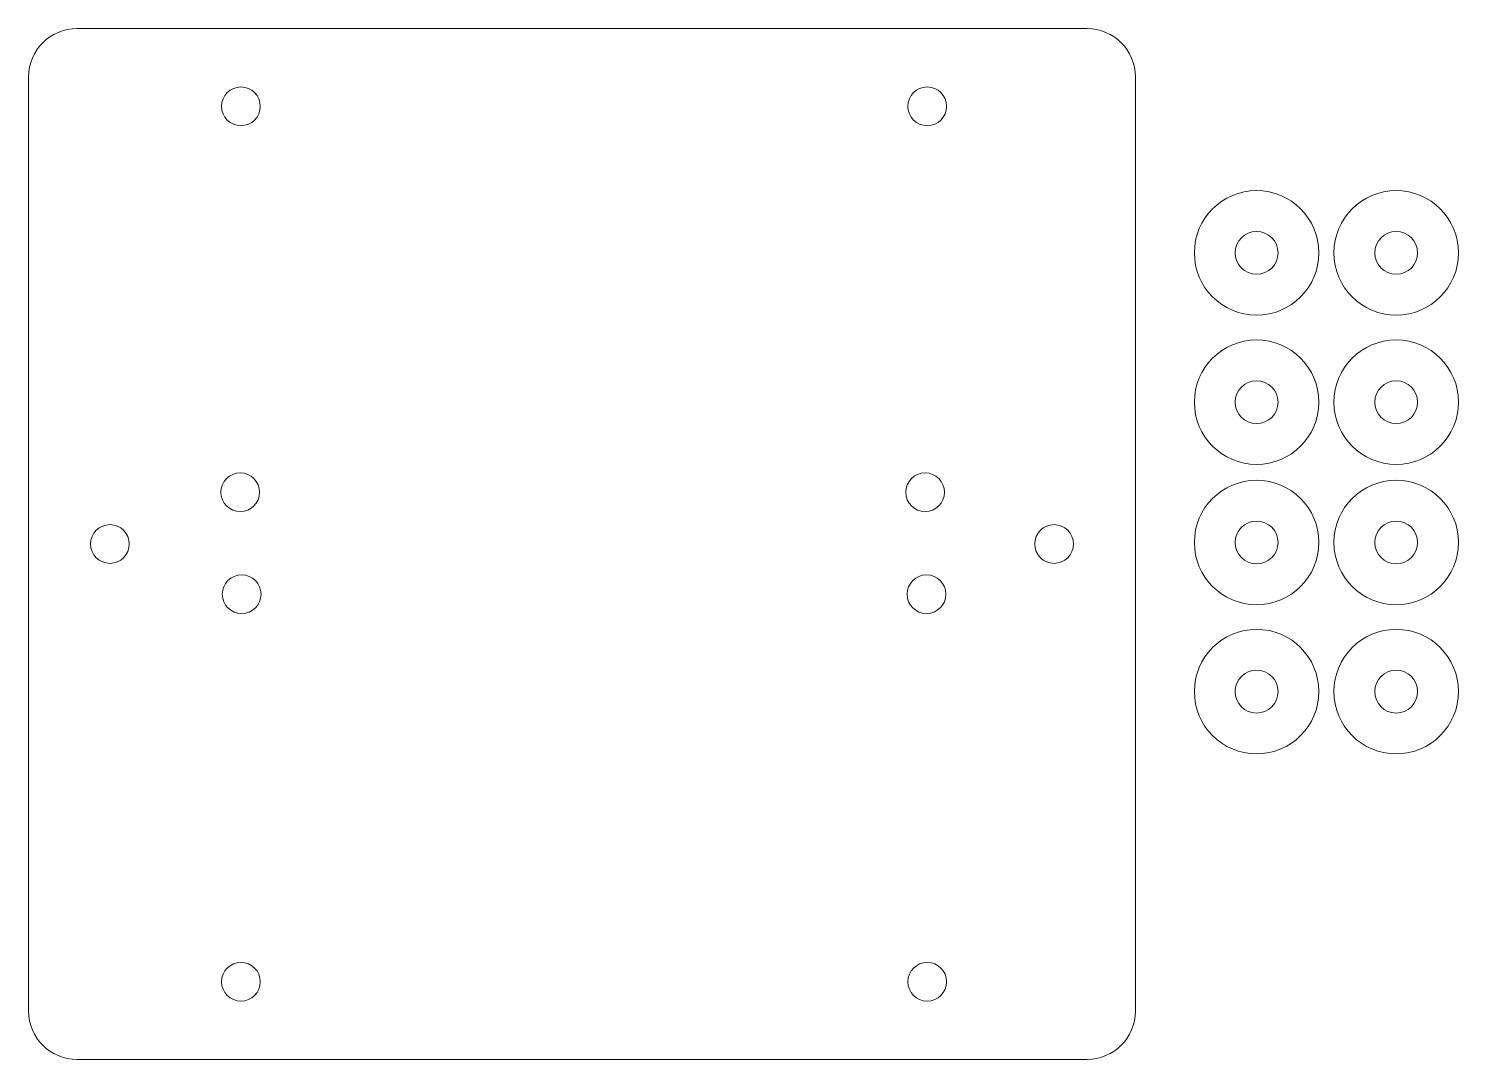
# Model space of a CAD drawing. Header units: centimetres. Extents: x 3.5 to 13.8, y 2.7 to 10.1.
import ezdxf

# ---------------------------------------------------------------- set-up
doc = ezdxf.new("R2010")
doc.units = ezdxf.units.CM
doc.header["$MEASUREMENT"] = 0
doc.layers.get('0').update_dxf_attribs({"lineweight": 0})
doc.layers.add('corte', color=1, linetype='Continuous', lineweight=0)

msp = doc.modelspace()

# ---------------------------------------------------------------- linework, layer by layer
for centre, radius in [((4.991, 9.567), 0.14), ((9.951, 9.567), 0.14), ((12.332, 8.508), 0.45), ((13.341, 8.508), 0.45), ((12.332, 8.508), 0.155), ((13.341, 8.508), 0.155), ((12.332, 7.429), 0.45), ((13.341, 7.429), 0.45), ((12.332, 7.429), 0.155), ((13.341, 7.429), 0.155), ((4.986, 6.778), 0.14), ((9.936, 6.778), 0.14), ((12.332, 6.415), 0.45), ((13.341, 6.415), 0.45), ((12.332, 6.415), 0.155), ((13.341, 6.415), 0.155), ((4.996, 6.041), 0.14), ((9.946, 6.041), 0.14), ((12.332, 5.337), 0.45), ((13.341, 5.337), 0.45), ((12.332, 5.337), 0.155), ((13.341, 5.337), 0.155), ((4.991, 3.24), 0.14), ((9.951, 3.24), 0.14)]:
    msp.add_circle(centre, radius)
at = {"layer": 'corte'}
for p, q in [((3.806, 10.129), (11.106, 10.129)), ((3.456, 9.779), (3.456, 3.029)), ((11.456, 9.779), (11.456, 3.029)), ((3.806, 2.679), (11.106, 2.679))]:
    msp.add_line(p, q, dxfattribs=at)
for centre in [(4.044, 6.404), (10.868, 6.404)]:
    msp.add_circle(centre, 0.14, dxfattribs=at)
for centre, start, end in [((3.806, 9.779), 90, 180), ((11.106, 9.779), 0, 90), ((3.806, 3.029), 180, 270), ((11.106, 3.029), 270, 0)]:
    msp.add_arc(centre, 0.35, start, end, dxfattribs=at)

doc.saveas('drawing.dxf')
